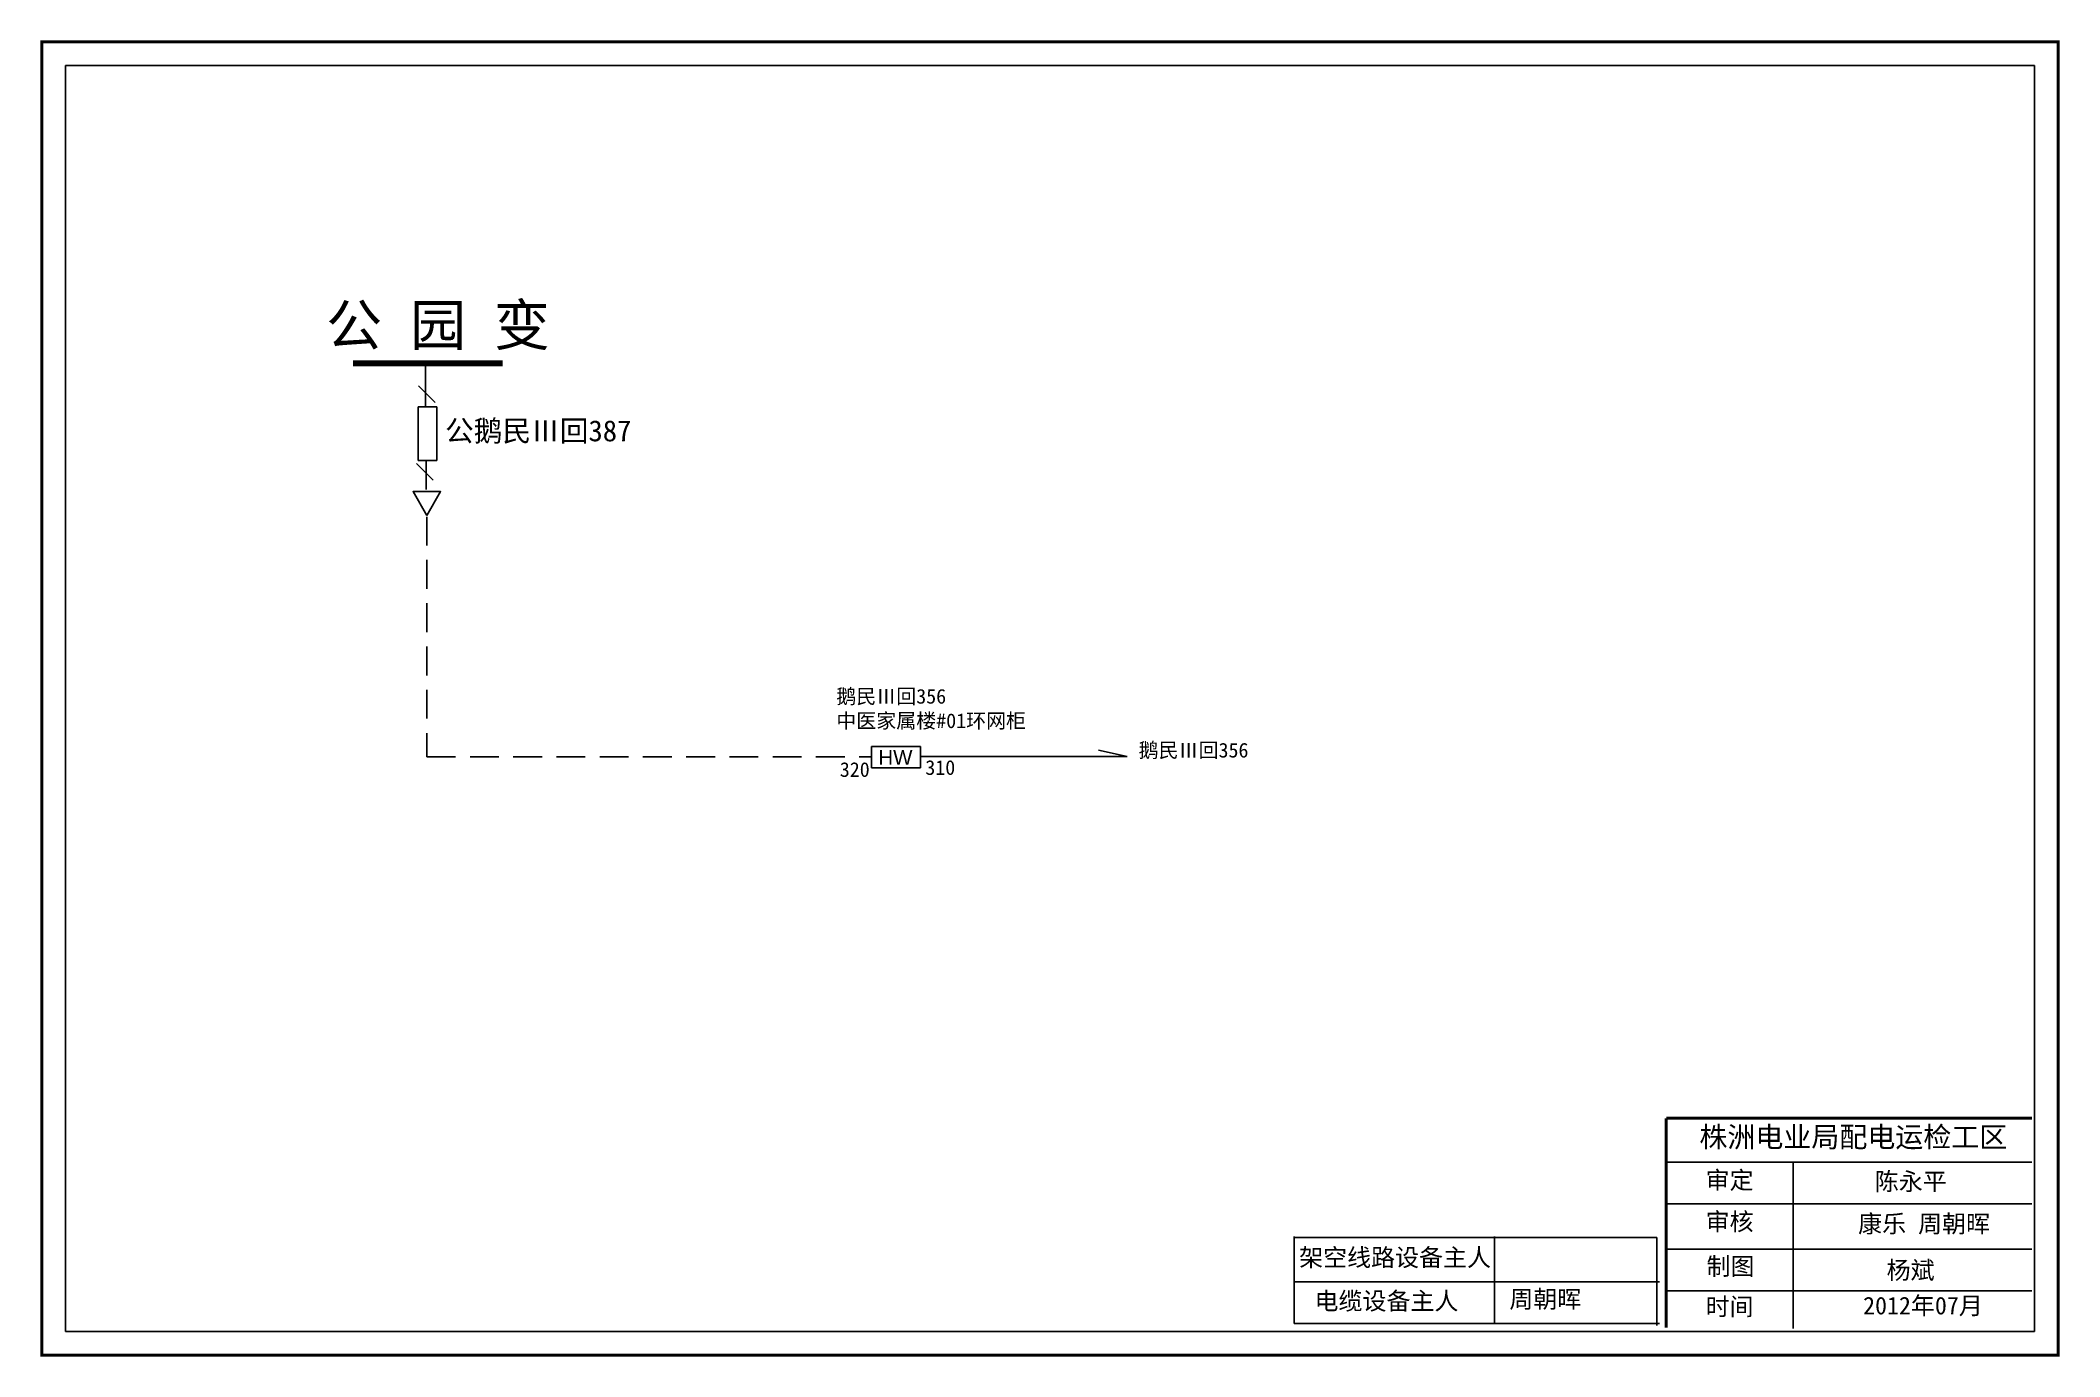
# Model space of a CAD drawing. Extents: x 0 to 344, y 0 to 224.
import ezdxf

# ---------------------------------------------------------------- set-up
doc = ezdxf.new("R2010")
doc.units = 0
doc.header["$LTSCALE"] = 0.774411
doc.linetypes.add('ACAD_ISO02W100', pattern=[15, 12, -3])
doc.linetypes.add('DASHED2', pattern=[9.525, 6.35, -3.175])
doc.layers.get('0').update_dxf_attribs({"linetype": 'CONTINUOUS'})
doc.styles.add('字体', font='SIMKAI.TTF', dxfattribs={"height": 2.5})

msp = doc.modelspace()

# ---------------------------------------------------------------- linework, layer by layer
at = {"color": 0, "linetype": 'ACAD_ISO02W100'}
msp.add_line((65.37, 161.74), (65.37, 169.14), dxfattribs=at)
at = {"color": 0, "linetype": 'Continuous'}
for p, q in [((67.01, 162.45), (64.17, 165.29)), ((66.69, 149.21), (63.85, 152.05))]:
    msp.add_line(p, q, dxfattribs=at)
at = {"color": 0, "linetype": 'DASHED2'}
msp.add_line((65.46, 152.56), (65.46, 147.17), dxfattribs=at)
at = {"linetype": 'DASHED2'}
for p, q in [((65.59, 142.97), (65.59, 102.02)), ((65.59, 102.02), (141.47, 102.02))]:
    msp.add_line(p, q, dxfattribs=at)
at = {"color": 7}
for p, q in [((141.46, 103.81), (149.79, 103.81)), ((141.46, 100.16), (141.46, 103.81)), ((149.79, 103.81), (149.79, 100.16)), ((149.79, 100.16), (141.46, 100.16))]:
    msp.add_line(p, q, dxfattribs=at)
at = {"linetype": 'Continuous'}
for p, q in [((149.76, 102.06), (185.07, 102.06)), ((185.07, 102.06), (180.19, 103.18)), ((277.05, 32.9), (339.42, 32.9)), ((298.7, 32.89), (298.7, 4.56)), ((277.05, 25.79), (339.42, 25.79)), ((213.54, 20.23), (213.54, 5.38)), ((247.75, 20.23), (247.75, 5.38)), ((277.05, 18.04), (339.42, 18.04)), ((213.54, 12.48), (275.9, 12.48)), ((277.05, 10.94), (339.42, 10.94)), ((213.54, 5.38), (275.9, 5.38))]:
    msp.add_line(p, q, dxfattribs=at)
for p, q in [((213.57, 20.03), (275.42, 20.03)), ((275.42, 20.03), (275.42, 5.07))]:
    msp.add_line(p, q)
at = {"linetype": 'Continuous', "const_width": 0.5}
msp.add_lwpolyline([(-0.08, 223.96), (343.9, 223.96), (343.9, -0.01), (-0.08, -0.01)], close=True, dxfattribs=at)
at = {"linetype": 'Continuous'}
msp.add_lwpolyline([(3.97, 219.91), (339.85, 219.91), (339.85, 4.04), (3.97, 4.04)], close=True, dxfattribs=at)
at = {"color": 0, "linetype": 'Continuous', "const_width": 1}
msp.add_lwpolyline([(52.99, 169.14), (78.52, 169.14)], dxfattribs=at)
at = {"color": 0, "linetype": 'ACAD_ISO02W100'}
msp.add_lwpolyline([(67.28, 152.56), (64.11, 152.56), (64.11, 161.74), (67.28, 161.74)], close=True, dxfattribs=at)
at = {"color": 0, "linetype": 'Continuous'}
msp.add_lwpolyline([(65.6, 143.19), (67.95, 147.25), (63.26, 147.25)], close=True, dxfattribs=at)
at = {"linetype": 'Continuous', "const_width": 0.5}
for points in [[(277.01, 40.4), (277.01, 4.67)], [(277.05, 40.4), (339.42, 40.4)]]:
    msp.add_lwpolyline(points, dxfattribs=at)

# ---------------------------------------------------------------- texts
at = {"color": 0, "linetype": 'Continuous', "attachment_point": 1, "style": '字体'}
for s, insert, char_height, width in [('公 园 变', (48.42, 179.18), 7, 83.5042), ('公鹅民Ⅲ回387', (68.71, 159.42), 3.587, 94.453)]:
    msp.add_mtext(s, dxfattribs=dict(at, insert=insert, char_height=char_height, width=width))
at = {"color": 1, "linetype": 'DASHED2', "insert": (135.45, 113.6), "char_height": 2.5, "width": 42.6667, "attachment_point": 1, "style": '字体'}
msp.add_mtext('鹅民Ⅲ回356\\P中医家属楼#01环网柜', dxfattribs=at)
at = {"linetype": 'DASHED2', "char_height": 2.5, "attachment_point": 1, "style": '字体'}
for s, insert, width in [('鹅民Ⅲ回356', (187.02, 104.41), 42.6667), ('{\\fArial|b0|i0|c0|p32;HW}', (142.63, 103.18), 4.5093)]:
    msp.add_mtext(s, dxfattribs=dict(at, insert=insert, width=width))
at = {"linetype": 'Continuous', "attachment_point": 1, "style": '字体'}
for s, insert, char_height, width in [('320', (136.05, 101.11), 2.5, 6.8643), ('310', (150.64, 101.45), 2.5, 6.8643), ('株洲电业局配电运检工区', (282.7, 38.95), 3.5, 82.0179), ('审定', (283.75, 31.34), 3, 23.4615), ('陈永平', (312.62, 31.11), 3, 23.4615), ('审核', (283.75, 24.27), 3, 23.4615), ('康乐 周朝晖', (309.78, 23.9), 3, 33.0539), ('架空线路设备主人', (214.41, 18.15), 3, 58.56), ('制图', (283.91, 16.65), 3, 23.4615), ('    杨斌', (306.47, 15.98), 3, 60.45), ('电缆设备主人', (217.03, 10.73), 3, 58.56), ('周朝晖', (250.27, 11.05), 3, 33.0539), ('2012年07月', (310.62, 9.94), 3, 23.4615), ('时间', (283.75, 9.77), 3, 23.4615)]:
    msp.add_mtext(s, dxfattribs=dict(at, insert=insert, char_height=char_height, width=width))

doc.saveas('drawing.dxf')
